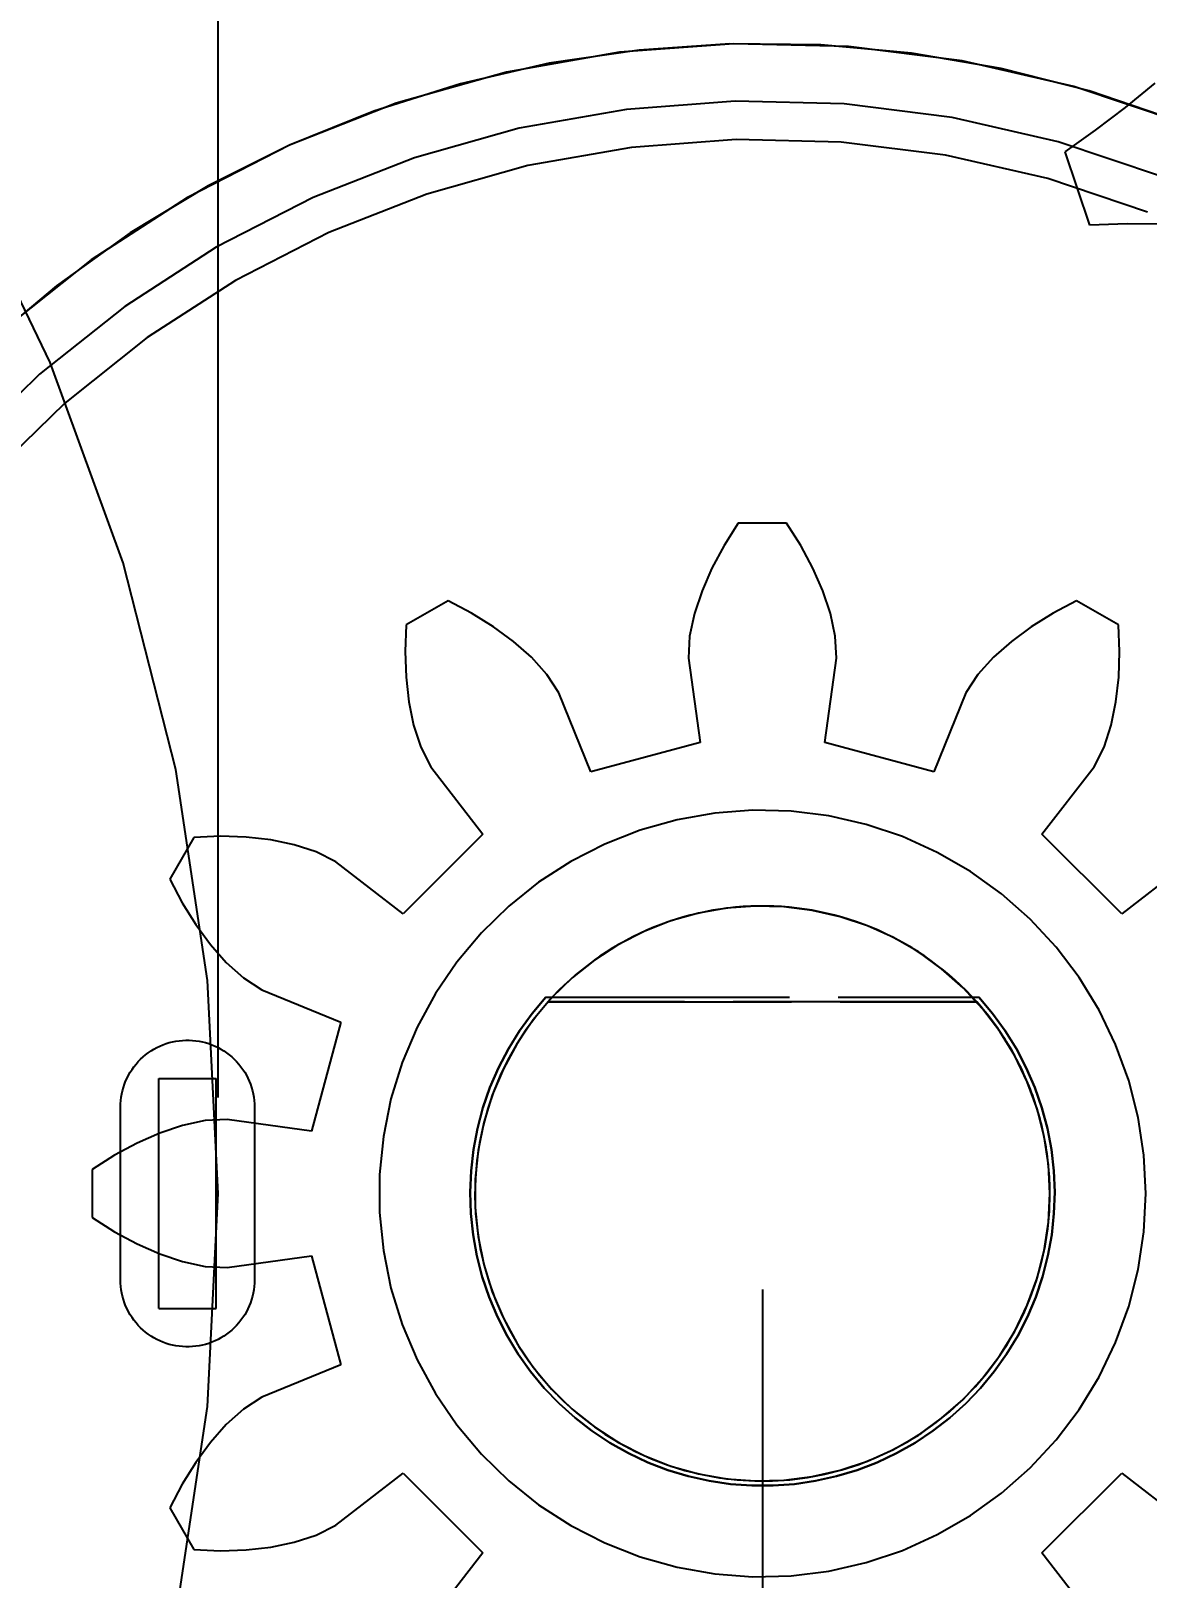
# Model space of a CAD drawing. Header units: millimetres. Extents: x -13 to 234, y -140 to 87.
# Drawn here: x 35.43 to 41.26, y -54.91 to -46.84 of the extents above; entities that cross this region are included whole.
import ezdxf

# ---------------------------------------------------------------- set-up
doc = ezdxf.new("R2010")
doc.units = ezdxf.units.MM
doc.linetypes.add('DASHED', pattern=[1.524, 1.27, -0.254])
for name, color, linetype in [('DIMS', 3, 'CONTINUOUS'), ('HIDDEN', 8, 'DASHED'), ('VISIBLE', 7, 'CONTINUOUS')]:
    doc.layers.add(name, color=color, linetype=linetype)
doc.styles.add('OpenSansCondensed-Light', font='OpenSansCondensed-Light.ttf')
doc.dimstyles.new('EZDXF', dxfattribs={"dimtxt": 0.25, "dimasz": 0.175, "dimexe": 0.375, "dimexo": 0.125, "dimgap": 0.1, "dimtad": 1, "dimlfac": 100, "dimzin": 12, "dimdsep": 46, "dimtxsty": 'OpenSansCondensed-Light', "dimblk": 'ARCHTICK', "dimcen": 2.5, "dimazin": 3, "dimtfac": 0.5, "dimtmove": 2, "dimatfit": 3})

# ---------------------------------------------------------------- blocks, each defined once
blk = doc.blocks.new('_ARCHTICK')
at = {"color": 0, "linetype": 'BYBLOCK', "const_width": 0.15}
blk.add_lwpolyline([(-0.5, -0.5), (0.5, 0.5)], dxfattribs=at)

msp = doc.modelspace()

# ---------------------------------------------------------------- linework, layer by layer
at = {"layer": 'HIDDEN'}
for points in [[(44.02734, -49.26999), (43.72555, -48.90382), (43.39576, -48.56264), (43.04005, -48.2486), (42.66063, -47.96364), (42.25988, -47.70956), (41.8403, -47.48794), (41.40452, -47.30017), (40.95527, -47.14743), (40.49535, -47.03066), (40.02764, -46.95061), (39.55507, -46.90776), (39.08059, -46.90239), (38.60717, -46.93454), (38.13777, -47.00399), (37.67533, -47.11032), (37.22274, -47.25286), (36.78282, -47.43072), (36.35834, -47.64279), (35.95194, -47.88774), (35.56617, -48.16403), (35.20344, -48.46995)], [(45.25, -52.9), (45.22018, -52.30259), (45.13103, -51.71112), (44.98344, -51.13147), (44.77886, -50.56939), (44.51933, -50.03048), (44.20743, -49.52008), (43.84627, -49.04327), (43.43942, -48.6048), (42.99094, -48.20901), (42.50528, -47.85984), (41.98726, -47.56077), (41.44205, -47.31476), (40.87504, -47.12425), (40.29189, -46.99115), (39.69838, -46.91678), (39.10042, -46.90186), (38.50394, -46.94656), (37.91487, -47.05043), (37.33908, -47.21244), (36.78228, -47.43096), (36.25, -47.70385), (35.74754, -48.02837), (35.27988, -48.40131)], [(45.25, -52.9), (45.22018, -52.30259), (45.13103, -51.71112), (44.98344, -51.13147), (44.77886, -50.56939), (44.51933, -50.03048), (44.20743, -49.52008), (43.84627, -49.04327), (43.43942, -48.6048), (42.99094, -48.20901), (42.50528, -47.85984), (41.98726, -47.56077), (41.44205, -47.31476), (40.87504, -47.12425), (40.29189, -46.99115), (39.69838, -46.91678), (39.10042, -46.90186), (38.50394, -46.94656), (37.91487, -47.05043), (37.33908, -47.21244), (36.78228, -47.43096), (36.25, -47.70385), (35.74754, -48.02837), (35.27988, -48.40131)], [(45.25, -52.9), (45.22018, -52.30259), (45.13103, -51.71112), (44.98344, -51.13147), (44.77886, -50.56939), (44.51933, -50.03048), (44.20743, -49.52008), (43.84627, -49.04327), (43.43942, -48.6048), (42.99094, -48.20901), (42.50528, -47.85984), (41.98726, -47.56077), (41.44205, -47.31476), (40.87504, -47.12425), (40.29189, -46.99115), (39.69838, -46.91678), (39.10042, -46.90186), (38.50394, -46.94656), (37.91487, -47.05043), (37.33908, -47.21244), (36.78228, -47.43096), (36.25, -47.70385), (35.74754, -48.02837), (35.27988, -48.40131)], [(41.14527, -47.23378), (41.29909, -47.10728)], [(41.14527, -47.23378), (41.29909, -47.10728)], [(41.33244, -47.59402), (40.79379, -47.41304), (40.23979, -47.2866), (39.67596, -47.21594), (39.1079, -47.20177), (38.54124, -47.24424), (37.98163, -47.34291), (37.43463, -47.49681), (36.90566, -47.70442), (36.4, -47.96366), (35.92266, -48.27195), (35.47839, -48.62625), (35.0716, -49.02302)], [(41.33244, -47.59402), (40.79379, -47.41304), (40.23979, -47.2866), (39.67596, -47.21594), (39.1079, -47.20177), (38.54124, -47.24424), (37.98163, -47.34291), (37.43463, -47.49681), (36.90566, -47.70442), (36.4, -47.96366), (35.92266, -48.27195), (35.47839, -48.62625), (35.0716, -49.02302)], [(40.98869, -47.35325), (41.14527, -47.23378)], [(40.98869, -47.35325), (41.14527, -47.23378)], [(40.82917, -47.46497), (40.98869, -47.35325)], [(40.82917, -47.46497), (40.98869, -47.35325)], [(41.25938, -47.78019), (40.73962, -47.60557), (40.20506, -47.48356), (39.66102, -47.41538), (39.11288, -47.40171), (38.56611, -47.44268), (38.02613, -47.5379), (37.49832, -47.6864), (36.98792, -47.88672), (36.5, -48.13686), (36.03941, -48.43434), (35.61073, -48.7762), (35.21821, -49.15905)], [(41.25938, -47.78019), (40.73962, -47.60557), (40.20506, -47.48356), (39.66102, -47.41538), (39.11288, -47.40171), (38.56611, -47.44268), (38.02613, -47.5379), (37.49832, -47.6864), (36.98792, -47.88672), (36.5, -48.13686), (36.03941, -48.43434), (35.61073, -48.7762), (35.21821, -49.15905)], [(40.95778, -47.8487), (40.82917, -47.46497)], [(40.95778, -47.8487), (40.82917, -47.46497)], [(36.41, -52.9), (36.35454, -51.78882), (36.18872, -50.68869), (35.91419, -49.61053), (35.53367, -48.56507), (35.05095, -47.56269)], [(41.15241, -47.84173), (40.95778, -47.8487)], [(41.15241, -47.84173), (40.95778, -47.8487)], [(41.34936, -47.8427), (41.15241, -47.84173)], [(41.34936, -47.8427), (41.15241, -47.84173)], [(39.12397, -49.40227), (39.0499, -49.5194)], [(39.12397, -49.40227), (39.0499, -49.5194)], [(39.37603, -49.40227), (39.12397, -49.40227)], [(39.37603, -49.40227), (39.12397, -49.40227)], [(39.4501, -49.5194), (39.37603, -49.40227)], [(39.4501, -49.5194), (39.37603, -49.40227)], [(39.0499, -49.5194), (38.98671, -49.63758)], [(39.0499, -49.5194), (38.98671, -49.63758)], [(39.51329, -49.63758), (39.4501, -49.5194)], [(39.51329, -49.63758), (39.4501, -49.5194)], [(38.98671, -49.63758), (38.93492, -49.75621)], [(38.98671, -49.63758), (38.93492, -49.75621)], [(39.56508, -49.75621), (39.51329, -49.63758)], [(39.56508, -49.75621), (39.51329, -49.63758)], [(38.93492, -49.75621), (38.89542, -49.87466)], [(38.93492, -49.75621), (38.89542, -49.87466)], [(39.60458, -49.87466), (39.56508, -49.75621)], [(39.60458, -49.87466), (39.56508, -49.75621)], [(37.61028, -49.80786), (37.39199, -49.93389)], [(37.61028, -49.80786), (37.39199, -49.93389)], [(37.73299, -49.87227), (37.61028, -49.80786)], [(37.73299, -49.87227), (37.61028, -49.80786)], [(37.84681, -49.94302), (37.73299, -49.87227)], [(37.84681, -49.94302), (37.73299, -49.87227)], [(38.89542, -49.87466), (38.86987, -49.99218)], [(38.89542, -49.87466), (38.86987, -49.99218)], [(39.63013, -49.99218), (39.60458, -49.87466)], [(39.63013, -49.99218), (39.60458, -49.87466)], [(40.76701, -49.87227), (40.65319, -49.94302)], [(40.76701, -49.87227), (40.65319, -49.94302)], [(40.88972, -49.80786), (40.76701, -49.87227)], [(40.88972, -49.80786), (40.76701, -49.87227)], [(41.10801, -49.93389), (40.88972, -49.80786)], [(41.10801, -49.93389), (40.88972, -49.80786)], [(37.39199, -49.93389), (37.38641, -50.07237)], [(37.39199, -49.93389), (37.38641, -50.07237)], [(37.95097, -50.01986), (37.84681, -49.94302)], [(37.95097, -50.01986), (37.84681, -49.94302)], [(40.65319, -49.94302), (40.54903, -50.01986)], [(40.65319, -49.94302), (40.54903, -50.01986)], [(41.11359, -50.07237), (41.10801, -49.93389)], [(41.11359, -50.07237), (41.10801, -49.93389)], [(38.04441, -50.10268), (37.95097, -50.01986)], [(38.04441, -50.10268), (37.95097, -50.01986)], [(38.86987, -49.99218), (38.86368, -50.10752)], [(38.86987, -49.99218), (38.86368, -50.10752)], [(39.63632, -50.10752), (39.63013, -49.99218)], [(39.63632, -50.10752), (39.63013, -49.99218)], [(40.54903, -50.01986), (40.45559, -50.10268)], [(40.54903, -50.01986), (40.45559, -50.10268)], [(37.38641, -50.07237), (37.39077, -50.20631)], [(37.38641, -50.07237), (37.39077, -50.20631)], [(38.12529, -50.19169), (38.04441, -50.10268)], [(38.12529, -50.19169), (38.04441, -50.10268)], [(38.86368, -50.10752), (38.92453, -50.54741)], [(38.86368, -50.10752), (38.92453, -50.54741)], [(39.57547, -50.54741), (39.63632, -50.10752)], [(39.57547, -50.54741), (39.63632, -50.10752)], [(40.45559, -50.10268), (40.37471, -50.19169)], [(40.45559, -50.10268), (40.37471, -50.19169)], [(41.10923, -50.20631), (41.11359, -50.07237)], [(41.10923, -50.20631), (41.11359, -50.07237)], [(38.18832, -50.28848), (38.12529, -50.19169)], [(38.18832, -50.28848), (38.12529, -50.19169)], [(40.37471, -50.19169), (40.31168, -50.28848)], [(40.37471, -50.19169), (40.31168, -50.28848)], [(37.39077, -50.20631), (37.40524, -50.33494)], [(37.39077, -50.20631), (37.40524, -50.33494)], [(41.09476, -50.33494), (41.10923, -50.20631)], [(41.09476, -50.33494), (41.10923, -50.20631)], [(37.40524, -50.33494), (37.43025, -50.45727)], [(37.40524, -50.33494), (37.43025, -50.45727)], [(38.35556, -50.69986), (38.18832, -50.28848)], [(38.35556, -50.69986), (38.18832, -50.28848)], [(40.31168, -50.28848), (40.14444, -50.69986)], [(40.31168, -50.28848), (40.14444, -50.69986)], [(41.06975, -50.45727), (41.09476, -50.33494)], [(41.06975, -50.45727), (41.09476, -50.33494)], [(37.43025, -50.45727), (37.46689, -50.57182)], [(37.43025, -50.45727), (37.46689, -50.57182)], [(41.03311, -50.57182), (41.06975, -50.45727)], [(41.03311, -50.57182), (41.06975, -50.45727)], [(37.46689, -50.57182), (37.51919, -50.6748)], [(37.46689, -50.57182), (37.51919, -50.6748)], [(38.92453, -50.54741), (38.35556, -50.69986)], [(38.92453, -50.54741), (38.35556, -50.69986)], [(40.14444, -50.69986), (39.57547, -50.54741)], [(40.14444, -50.69986), (39.57547, -50.54741)], [(40.98081, -50.6748), (41.03311, -50.57182)], [(40.98081, -50.6748), (41.03311, -50.57182)], [(37.51919, -50.6748), (37.79184, -51.02533)], [(37.51919, -50.6748), (37.79184, -51.02533)], [(40.70816, -51.02533), (40.98081, -50.6748)], [(40.70816, -51.02533), (40.98081, -50.6748)], [(41.25, -52.9), (41.24006, -52.70086), (41.21034, -52.50371), (41.16115, -52.31049), (41.09295, -52.12313), (41.00644, -51.94349), (40.90248, -51.77336), (40.78209, -51.61442), (40.64647, -51.46827), (40.49698, -51.33634), (40.33509, -51.21995), (40.16242, -51.12026), (39.98068, -51.03825), (39.79168, -50.97475), (39.5973, -50.93038), (39.39946, -50.90559), (39.20014, -50.90062), (39.00131, -50.91552), (38.80496, -50.95014), (38.61303, -51.00415), (38.42743, -51.07699), (38.25, -51.16795), (38.08251, -51.27612), (37.92663, -51.40044), (37.7839, -51.53965), (37.65573, -51.69239), (37.54342, -51.85713), (37.44806, -52.03223), (37.37061, -52.21596), (37.31185, -52.40649), (37.27234, -52.60192), (37.25249, -52.80031), (37.25249, -52.99969), (37.27234, -53.19808), (37.31185, -53.39351), (37.37061, -53.58404), (37.44806, -53.76777), (37.54342, -53.94287), (37.65573, -54.10761), (37.7839, -54.26035), (37.92663, -54.39956), (38.08251, -54.52388), (38.25, -54.63205), (38.42743, -54.72301), (38.61303, -54.79585), (38.80496, -54.84986), (39.00131, -54.88448), (39.20014, -54.89938), (39.39946, -54.89441), (39.5973, -54.86962), (39.79168, -54.82525), (39.98068, -54.76175), (40.16242, -54.67974), (40.33509, -54.58005), (40.49698, -54.46366), (40.64647, -54.33173), (40.78209, -54.18558), (40.90248, -54.02664), (41.00644, -53.85651), (41.09295, -53.67687), (41.16115, -53.48951), (41.21034, -53.29629), (41.24006, -53.09914), (41.25, -52.9)], [(41.25, -52.9), (41.24006, -52.70086), (41.21034, -52.50371), (41.16115, -52.31049), (41.09295, -52.12313), (41.00644, -51.94349), (40.90248, -51.77336), (40.78209, -51.61442), (40.64647, -51.46827), (40.49698, -51.33634), (40.33509, -51.21995), (40.16242, -51.12026), (39.98068, -51.03825), (39.79168, -50.97475), (39.5973, -50.93038), (39.39946, -50.90559), (39.20014, -50.90062), (39.00131, -50.91552), (38.80496, -50.95014), (38.61303, -51.00415), (38.42743, -51.07699), (38.25, -51.16795), (38.08251, -51.27612), (37.92663, -51.40044), (37.7839, -51.53965), (37.65573, -51.69239), (37.54342, -51.85713), (37.44806, -52.03223), (37.37061, -52.21596), (37.31185, -52.40649), (37.27234, -52.60192), (37.25249, -52.80031), (37.25249, -52.99969), (37.27234, -53.19808), (37.31185, -53.39351), (37.37061, -53.58404), (37.44806, -53.76777), (37.54342, -53.94287), (37.65573, -54.10761), (37.7839, -54.26035), (37.92663, -54.39956), (38.08251, -54.52388), (38.25, -54.63205), (38.42743, -54.72301), (38.61303, -54.79585), (38.80496, -54.84986), (39.00131, -54.88448), (39.20014, -54.89938), (39.39946, -54.89441), (39.5973, -54.86962), (39.79168, -54.82525), (39.98068, -54.76175), (40.16242, -54.67974), (40.33509, -54.58005), (40.49698, -54.46366), (40.64647, -54.33173), (40.78209, -54.18558), (40.90248, -54.02664), (41.00644, -53.85651), (41.09295, -53.67687), (41.16115, -53.48951), (41.21034, -53.29629), (41.24006, -53.09914), (41.25, -52.9)], [(36.28389, -51.04199), (36.15786, -51.26028)], [(36.28389, -51.04199), (36.15786, -51.26028)], [(36.42237, -51.03641), (36.28389, -51.04199)], [(36.42237, -51.03641), (36.28389, -51.04199)], [(36.55631, -51.04077), (36.42237, -51.03641)], [(36.55631, -51.04077), (36.42237, -51.03641)], [(36.68494, -51.05524), (36.55631, -51.04077)], [(36.68494, -51.05524), (36.55631, -51.04077)], [(36.80727, -51.08025), (36.68494, -51.05524)], [(36.80727, -51.08025), (36.68494, -51.05524)], [(36.92182, -51.11689), (36.80727, -51.08025)], [(36.92182, -51.11689), (36.80727, -51.08025)], [(37.79184, -51.02533), (37.37533, -51.44184)], [(37.79184, -51.02533), (37.37533, -51.44184)], [(41.12467, -51.44184), (40.70816, -51.02533)], [(41.12467, -51.44184), (40.70816, -51.02533)], [(37.0248, -51.16919), (36.92182, -51.11689)], [(37.0248, -51.16919), (36.92182, -51.11689)], [(37.37533, -51.44184), (37.0248, -51.16919)], [(37.37533, -51.44184), (37.0248, -51.16919)], [(41.4752, -51.16919), (41.12467, -51.44184)], [(41.4752, -51.16919), (41.12467, -51.44184)], [(36.15786, -51.26028), (36.22227, -51.38299)], [(36.15786, -51.26028), (36.22227, -51.38299)], [(36.22227, -51.38299), (36.29302, -51.49681)], [(36.22227, -51.38299), (36.29302, -51.49681)], [(40.75, -52.9), (40.74255, -52.75065), (40.72026, -52.60278), (40.68336, -52.45787), (40.63221, -52.31735), (40.56733, -52.18262), (40.48936, -52.05502), (40.39907, -51.93582), (40.29736, -51.8262), (40.18523, -51.72725), (40.06382, -51.63996), (39.93432, -51.56519), (39.79801, -51.50369), (39.65626, -51.45606), (39.51047, -51.42279), (39.3621, -51.40419), (39.2126, -51.40047), (39.06348, -51.41164), (38.91622, -51.43761), (38.77227, -51.47811), (38.63307, -51.53274), (38.5, -51.60096), (38.37438, -51.68209), (38.25747, -51.77533), (38.15042, -51.87974), (38.0543, -51.99429), (37.97006, -52.11785), (37.89855, -52.24917), (37.84046, -52.38697), (37.79638, -52.52986), (37.76675, -52.67644), (37.75186, -52.82523), (37.75186, -52.97477), (37.76675, -53.12356), (37.79638, -53.27014), (37.84046, -53.41303), (37.89855, -53.55083), (37.97006, -53.68215), (38.0543, -53.80571), (38.15042, -53.92026), (38.25747, -54.02467), (38.37438, -54.11791), (38.5, -54.19904), (38.63307, -54.26726), (38.77227, -54.32189), (38.91622, -54.36239), (39.06348, -54.38836), (39.2126, -54.39953), (39.3621, -54.39581), (39.51047, -54.37721), (39.65626, -54.34394), (39.79801, -54.29631), (39.93432, -54.23481), (40.06382, -54.16004), (40.18523, -54.07275), (40.29736, -53.9738), (40.39907, -53.86418), (40.48936, -53.74498), (40.56733, -53.61738), (40.63221, -53.48265), (40.68336, -53.34213), (40.72026, -53.19722), (40.74255, -53.04935), (40.75, -52.9)], [(40.75, -52.9), (40.74255, -52.75065), (40.72026, -52.60278), (40.68336, -52.45787), (40.63221, -52.31735), (40.56733, -52.18262), (40.48936, -52.05502), (40.39907, -51.93582), (40.29736, -51.8262), (40.18523, -51.72725), (40.06382, -51.63996), (39.93432, -51.56519), (39.79801, -51.50369), (39.65626, -51.45606), (39.51047, -51.42279), (39.3621, -51.40419), (39.2126, -51.40047), (39.06348, -51.41164), (38.91622, -51.43761), (38.77227, -51.47811), (38.63307, -51.53274), (38.5, -51.60096), (38.37438, -51.68209), (38.25747, -51.77533), (38.15042, -51.87974), (38.0543, -51.99429), (37.97006, -52.11785), (37.89855, -52.24917), (37.84046, -52.38697), (37.79638, -52.52986), (37.76675, -52.67644), (37.75186, -52.82523), (37.75186, -52.97477), (37.76675, -53.12356), (37.79638, -53.27014), (37.84046, -53.41303), (37.89855, -53.55083), (37.97006, -53.68215), (38.0543, -53.80571), (38.15042, -53.92026), (38.25747, -54.02467), (38.37438, -54.11791), (38.5, -54.19904), (38.63307, -54.26726), (38.77227, -54.32189), (38.91622, -54.36239), (39.06348, -54.38836), (39.2126, -54.39953), (39.3621, -54.39581), (39.51047, -54.37721), (39.65626, -54.34394), (39.79801, -54.29631), (39.93432, -54.23481), (40.06382, -54.16004), (40.18523, -54.07275), (40.29736, -53.9738), (40.39907, -53.86418), (40.48936, -53.74498), (40.56733, -53.61738), (40.63221, -53.48265), (40.68336, -53.34213), (40.72026, -53.19722), (40.74255, -53.04935), (40.75, -52.9)], [(40.75, -52.9), (40.74255, -52.75065), (40.72026, -52.60278), (40.68336, -52.45787), (40.63221, -52.31735), (40.56733, -52.18262), (40.48936, -52.05502), (40.39907, -51.93582), (40.29736, -51.8262), (40.18523, -51.72725), (40.06382, -51.63996), (39.93432, -51.56519), (39.79801, -51.50369), (39.65626, -51.45606), (39.51047, -51.42279), (39.3621, -51.40419), (39.2126, -51.40047), (39.06348, -51.41164), (38.91622, -51.43761), (38.77227, -51.47811), (38.63307, -51.53274), (38.5, -51.60096), (38.37438, -51.68209), (38.25747, -51.77533), (38.15042, -51.87974), (38.0543, -51.99429), (37.97006, -52.11785), (37.89855, -52.24917), (37.84046, -52.38697), (37.79638, -52.52986), (37.76675, -52.67644), (37.75186, -52.82523), (37.75186, -52.97477), (37.76675, -53.12356), (37.79638, -53.27014), (37.84046, -53.41303), (37.89855, -53.55083), (37.97006, -53.68215), (38.0543, -53.80571), (38.15042, -53.92026), (38.25747, -54.02467), (38.37438, -54.11791), (38.5, -54.19904), (38.63307, -54.26726), (38.77227, -54.32189), (38.91622, -54.36239), (39.06348, -54.38836), (39.2126, -54.39953), (39.3621, -54.39581), (39.51047, -54.37721), (39.65626, -54.34394), (39.79801, -54.29631), (39.93432, -54.23481), (40.06382, -54.16004), (40.18523, -54.07275), (40.29736, -53.9738), (40.39907, -53.86418), (40.48936, -53.74498), (40.56733, -53.61738), (40.63221, -53.48265), (40.68336, -53.34213), (40.72026, -53.19722), (40.74255, -53.04935), (40.75, -52.9)], [(40.36803, -51.9), (40.34094, -51.87051), (40.31306, -51.84175), (40.28443, -51.81375), (40.25506, -51.78652), (40.22498, -51.76008), (40.1942, -51.73446), (40.16274, -51.70967), (40.13064, -51.68572), (40.09791, -51.66264), (40.06457, -51.64045), (40.03065, -51.61915), (39.99618, -51.59876), (39.96118, -51.57931), (39.92566, -51.56079), (39.88967, -51.54323), (39.85322, -51.52664), (39.81634, -51.51102), (39.77905, -51.4964), (39.74139, -51.48277), (39.70338, -51.47016), (39.66505, -51.45856), (39.62642, -51.448), (39.58752, -51.43847), (39.54838, -51.42998), (39.50903, -51.42253), (39.46949, -51.41615), (39.4298, -51.41081), (39.38997, -51.40655), (39.35005, -51.40334), (39.31006, -51.4012), (39.27002, -51.40013), (39.22998, -51.40013), (39.18994, -51.4012), (39.14995, -51.40334), (39.11003, -51.40655), (39.0702, -51.41081), (39.03051, -51.41615), (38.99097, -51.42253), (38.95162, -51.42998), (38.91248, -51.43847), (38.87358, -51.448), (38.83495, -51.45856), (38.79662, -51.47016), (38.75861, -51.48277), (38.72095, -51.4964), (38.68366, -51.51102), (38.64678, -51.52664), (38.61033, -51.54323), (38.57434, -51.56079), (38.53882, -51.57931), (38.50382, -51.59876), (38.46935, -51.61915), (38.43543, -51.64045), (38.40209, -51.66264), (38.36936, -51.68572), (38.33726, -51.70967), (38.3058, -51.73446), (38.27502, -51.76008), (38.24494, -51.78652), (38.21557, -51.81375), (38.18694, -51.84175), (38.15906, -51.87051), (38.13197, -51.9)], [(36.29302, -51.49681), (36.36986, -51.60097)], [(36.29302, -51.49681), (36.36986, -51.60097)], [(36.36986, -51.60097), (36.45268, -51.69441)], [(36.36986, -51.60097), (36.45268, -51.69441)], [(36.45268, -51.69441), (36.54169, -51.77529)], [(36.45268, -51.69441), (36.54169, -51.77529)], [(36.54169, -51.77529), (36.63848, -51.83832)], [(36.54169, -51.77529), (36.63848, -51.83832)], [(36.63848, -51.83832), (37.04986, -52.00556)], [(36.63848, -51.83832), (37.04986, -52.00556)], [(38.12084, -51.875), (38.04884, -51.9604), (37.98328, -52.05085), (37.92452, -52.14585), (37.87288, -52.2449), (37.82862, -52.34747), (37.79198, -52.45299), (37.76317, -52.56092), (37.74234, -52.67067), (37.7296, -52.78164), (37.72501, -52.89325), (37.72861, -53.0049), (37.74037, -53.11599), (37.76023, -53.22591), (37.78809, -53.33409), (37.82378, -53.43994), (37.86713, -53.54289), (37.9179, -53.64239), (37.97582, -53.73791), (38.04058, -53.82893), (38.11182, -53.91497), (38.18917, -53.99556), (38.27221, -54.07028), (38.3605, -54.13871), (38.45356, -54.2005), (38.55089, -54.25531), (38.65198, -54.30285), (38.75627, -54.34286), (38.86321, -54.37513), (38.97223, -54.39949), (39.08274, -54.4158), (39.19415, -54.42398), (39.30585, -54.42398), (39.41726, -54.4158), (39.52777, -54.39949), (39.63679, -54.37513), (39.74373, -54.34286), (39.84802, -54.30285), (39.94911, -54.25531), (40.04644, -54.2005), (40.1395, -54.13871), (40.22779, -54.07028), (40.31083, -53.99556), (40.38818, -53.91497), (40.45942, -53.82893), (40.52418, -53.73791), (40.5821, -53.64239), (40.63287, -53.54289), (40.67622, -53.43994), (40.71191, -53.33409), (40.73977, -53.22591), (40.75963, -53.11599), (40.77139, -53.0049), (40.77499, -52.89325), (40.7704, -52.78164), (40.75766, -52.67067), (40.73683, -52.56092), (40.70802, -52.45299), (40.67138, -52.34747), (40.62712, -52.2449), (40.57548, -52.14585), (40.51672, -52.05085), (40.45116, -51.9604), (40.37916, -51.875)], [(40.37916, -51.875), (40.45116, -51.9604), (40.51672, -52.05085), (40.57548, -52.14585), (40.62712, -52.2449), (40.67138, -52.34747), (40.70802, -52.45299), (40.73683, -52.56092), (40.75766, -52.67067), (40.7704, -52.78164), (40.77499, -52.89325), (40.77139, -53.0049), (40.75963, -53.11599), (40.73977, -53.22591), (40.71191, -53.33409), (40.67622, -53.43994), (40.63287, -53.54289), (40.5821, -53.64239), (40.52418, -53.73791), (40.45942, -53.82893), (40.38818, -53.91497), (40.31083, -53.99556), (40.22779, -54.07028), (40.1395, -54.13871), (40.04644, -54.2005), (39.94911, -54.25531), (39.84802, -54.30285), (39.74373, -54.34286), (39.63679, -54.37513), (39.52777, -54.39949), (39.41726, -54.4158), (39.30585, -54.42398), (39.19415, -54.42398), (39.08274, -54.4158), (38.97223, -54.39949), (38.86321, -54.37513), (38.75627, -54.34286), (38.65198, -54.30285), (38.55089, -54.25531), (38.45356, -54.2005), (38.3605, -54.13871), (38.27221, -54.07028), (38.18917, -53.99556), (38.11182, -53.91497), (38.04058, -53.82893), (37.97582, -53.73791), (37.9179, -53.64239), (37.86713, -53.54289), (37.82378, -53.43994), (37.78809, -53.33409), (37.76023, -53.22591), (37.74037, -53.11599), (37.72861, -53.0049), (37.72501, -52.89325), (37.7296, -52.78164), (37.74234, -52.67067), (37.76317, -52.56092), (37.79198, -52.45299), (37.82862, -52.34747), (37.87288, -52.2449), (37.92452, -52.14585), (37.98328, -52.05085), (38.04884, -51.9604), (38.12084, -51.875)], [(38.12084, -51.875), (40.37916, -51.875)], [(38.12084, -51.875), (40.37916, -51.875)], [(38.13197, -51.9), (38.07267, -51.97055), (38.01781, -52.0446), (37.9676, -52.12189), (37.92224, -52.20211), (37.88189, -52.28496), (37.8467, -52.37014), (37.81681, -52.45732), (37.79233, -52.54617), (37.77335, -52.63635), (37.75995, -52.72753), (37.75217, -52.81936), (37.75004, -52.9115), (37.75358, -53.00359), (37.76277, -53.09529), (37.77757, -53.18626), (37.79793, -53.27614), (37.82377, -53.3646), (37.85499, -53.45131), (37.89148, -53.53594), (37.9331, -53.61817), (37.97969, -53.69768), (38.03107, -53.77419), (38.08705, -53.8474), (38.14743, -53.91703), (38.21197, -53.98282), (38.28042, -54.04452), (38.35254, -54.1019), (38.42804, -54.15475), (38.50665, -54.20285), (38.58806, -54.24605), (38.67197, -54.28415), (38.75807, -54.31704), (38.84602, -54.34458), (38.93549, -54.36666), (39.02615, -54.3832), (39.11766, -54.39415), (39.20967, -54.39946), (39.30183, -54.3991), (39.39379, -54.39309), (39.48521, -54.38144), (39.57574, -54.3642), (39.66505, -54.34144), (39.75278, -54.31323), (39.83862, -54.27968), (39.92224, -54.24093), (40.00332, -54.19712), (40.08155, -54.14841), (40.15665, -54.09498), (40.22832, -54.03705), (40.2963, -53.97483), (40.36033, -53.90854), (40.42017, -53.83845), (40.4756, -53.76482), (40.52639, -53.68792), (40.57237, -53.60805), (40.61336, -53.52551), (40.6492, -53.4406), (40.67975, -53.35365), (40.70492, -53.265), (40.72458, -53.17496), (40.73869, -53.08388), (40.74717, -52.99212), (40.75, -52.9)], [(40.36803, -51.9), (38.13197, -51.9)], [(38.13197, -51.9), (40.36803, -51.9)], [(40.75, -52.9), (40.7499, -52.88263), (40.7496, -52.86525), (40.74909, -52.84789), (40.74839, -52.83053), (40.74749, -52.81318), (40.74638, -52.79584), (40.74507, -52.77851), (40.74356, -52.7612), (40.74186, -52.74391), (40.73995, -52.72664), (40.73784, -52.7094), (40.73553, -52.69218), (40.73303, -52.67498), (40.73032, -52.65782), (40.72742, -52.64069), (40.72431, -52.6236), (40.72101, -52.60654), (40.71752, -52.58952), (40.71382, -52.57254), (40.70993, -52.55561), (40.70584, -52.53872), (40.70156, -52.52189), (40.69708, -52.5051), (40.69241, -52.48836), (40.68755, -52.47168), (40.68249, -52.45506), (40.67724, -52.4385), (40.6718, -52.422), (40.66617, -52.40556), (40.66035, -52.38919), (40.65433, -52.37289), (40.64814, -52.35666), (40.64175, -52.3405), (40.63517, -52.32442), (40.62841, -52.30841), (40.62147, -52.29249), (40.61434, -52.27664), (40.60703, -52.26088), (40.59954, -52.24521), (40.59186, -52.22962), (40.58401, -52.21412), (40.57597, -52.19872), (40.56776, -52.18341), (40.55937, -52.16819), (40.55081, -52.15307), (40.54207, -52.13806), (40.53316, -52.12314), (40.52407, -52.10833), (40.51482, -52.09363), (40.50539, -52.07903), (40.4958, -52.06455), (40.48604, -52.05017), (40.47611, -52.03591), (40.46602, -52.02177), (40.45577, -52.00774), (40.44535, -51.99384), (40.43478, -51.98005), (40.42404, -51.96639), (40.41315, -51.95286), (40.4021, -51.93945), (40.3909, -51.92617), (40.37954, -51.91302), (40.36803, -51.9)], [(37.04986, -52.00556), (36.89741, -52.57453)], [(37.04986, -52.00556), (36.89741, -52.57453)], [(35.9, -52.45), (35.90044, -52.43255), (35.90174, -52.41515), (35.90391, -52.39784), (35.90694, -52.38065), (35.91082, -52.36363), (35.91555, -52.34684), (35.92111, -52.33029), (35.92748, -52.31405), (35.93466, -52.29814), (35.94262, -52.28261), (35.95135, -52.2675), (35.96082, -52.25284), (35.971, -52.23867), (35.98188, -52.22502), (35.99343, -52.21194), (36.00562, -52.19945), (36.01841, -52.18758), (36.03178, -52.17636), (36.04569, -52.16582), (36.06011, -52.15599), (36.075, -52.14689), (36.09033, -52.13854), (36.10605, -52.13097), (36.12213, -52.12419), (36.13853, -52.11823), (36.15521, -52.11308), (36.17212, -52.10878), (36.18922, -52.10532), (36.20648, -52.10272), (36.22384, -52.10098), (36.24127, -52.10011), (36.25873, -52.10011), (36.27616, -52.10098), (36.29352, -52.10272), (36.31078, -52.10532), (36.32788, -52.10878), (36.34479, -52.11308), (36.36147, -52.11823), (36.37787, -52.12419), (36.39395, -52.13097), (36.40967, -52.13854), (36.425, -52.14689), (36.43989, -52.15599), (36.45431, -52.16582), (36.46822, -52.17636), (36.48159, -52.18758), (36.49438, -52.19945), (36.50657, -52.21194), (36.51812, -52.22502), (36.529, -52.23867), (36.53918, -52.25284), (36.54865, -52.2675), (36.55738, -52.28261), (36.56534, -52.29814), (36.57252, -52.31405), (36.57889, -52.33029), (36.58445, -52.34684), (36.58918, -52.36363), (36.59306, -52.38065), (36.59609, -52.39784), (36.59826, -52.41515), (36.59956, -52.43255), (36.6, -52.45)], [(35.9, -52.45), (35.90044, -52.43255), (35.90174, -52.41515), (35.90391, -52.39784), (35.90694, -52.38065), (35.91082, -52.36363), (35.91555, -52.34684), (35.92111, -52.33029), (35.92748, -52.31405), (35.93466, -52.29814), (35.94262, -52.28261), (35.95135, -52.2675), (35.96082, -52.25284), (35.971, -52.23867), (35.98188, -52.22502), (35.99343, -52.21194), (36.00562, -52.19945), (36.01841, -52.18758), (36.03178, -52.17636), (36.04569, -52.16582), (36.06011, -52.15599), (36.075, -52.14689), (36.09033, -52.13854), (36.10605, -52.13097), (36.12213, -52.12419), (36.13853, -52.11823), (36.15521, -52.11308), (36.17212, -52.10878), (36.18922, -52.10532), (36.20648, -52.10272), (36.22384, -52.10098), (36.24127, -52.10011), (36.25873, -52.10011), (36.27616, -52.10098), (36.29352, -52.10272), (36.31078, -52.10532), (36.32788, -52.10878), (36.34479, -52.11308), (36.36147, -52.11823), (36.37787, -52.12419), (36.39395, -52.13097), (36.40967, -52.13854), (36.425, -52.14689), (36.43989, -52.15599), (36.45431, -52.16582), (36.46822, -52.17636), (36.48159, -52.18758), (36.49438, -52.19945), (36.50657, -52.21194), (36.51812, -52.22502), (36.529, -52.23867), (36.53918, -52.25284), (36.54865, -52.2675), (36.55738, -52.28261), (36.56534, -52.29814), (36.57252, -52.31405), (36.57889, -52.33029), (36.58445, -52.34684), (36.58918, -52.36363), (36.59306, -52.38065), (36.59609, -52.39784), (36.59826, -52.41515), (36.59956, -52.43255), (36.6, -52.45)], [(36.1, -53.5), (36.1, -52.3)], [(36.1, -52.3), (36.4, -52.3)], [(36.1, -53.5), (36.1, -52.3)], [(36.1, -52.3), (36.4, -52.3)], [(36.4, -53.5), (36.4, -52.3)], [(36.4, -53.5), (36.4, -52.3)], [(35.9, -53.35), (35.9, -52.45)], [(35.9, -53.35), (35.9, -52.45)], [(36.6, -52.45), (36.6, -53.35)], [(36.6, -52.45), (36.6, -53.35)], [(36.34218, -52.51987), (36.22466, -52.54542)], [(36.34218, -52.51987), (36.22466, -52.54542)], [(36.45752, -52.51368), (36.34218, -52.51987)], [(36.45752, -52.51368), (36.34218, -52.51987)], [(36.89741, -52.57453), (36.45752, -52.51368)], [(36.89741, -52.57453), (36.45752, -52.51368)], [(36.10621, -52.58492), (35.98758, -52.63671)], [(36.10621, -52.58492), (35.98758, -52.63671)], [(36.22466, -52.54542), (36.10621, -52.58492)], [(36.22466, -52.54542), (36.10621, -52.58492)], [(35.8694, -52.6999), (35.75227, -52.77397)], [(35.8694, -52.6999), (35.75227, -52.77397)], [(35.98758, -52.63671), (35.8694, -52.6999)], [(35.98758, -52.63671), (35.8694, -52.6999)], [(35.75227, -52.77397), (35.75227, -53.02603)], [(35.75227, -52.77397), (35.75227, -53.02603)], [(35.05095, -58.23731), (35.53367, -57.23493), (35.91419, -56.18947), (36.18872, -55.11131), (36.35454, -54.01118), (36.41, -52.9)], [(35.75227, -53.02603), (35.8694, -53.1001)], [(35.75227, -53.02603), (35.8694, -53.1001)], [(35.8694, -53.1001), (35.98758, -53.16329)], [(35.8694, -53.1001), (35.98758, -53.16329)], [(35.98758, -53.16329), (36.10621, -53.21508)], [(35.98758, -53.16329), (36.10621, -53.21508)], [(36.10621, -53.21508), (36.22466, -53.25458)], [(36.10621, -53.21508), (36.22466, -53.25458)], [(36.22466, -53.25458), (36.34218, -53.28013)], [(36.22466, -53.25458), (36.34218, -53.28013)], [(36.45752, -53.28632), (36.89741, -53.22547)], [(36.45752, -53.28632), (36.89741, -53.22547)], [(36.89741, -53.22547), (37.04986, -53.79444)], [(36.89741, -53.22547), (37.04986, -53.79444)], [(36.34218, -53.28013), (36.45752, -53.28632)], [(36.34218, -53.28013), (36.45752, -53.28632)], [(36.6, -53.35), (36.59956, -53.36745), (36.59826, -53.38485), (36.59609, -53.40216), (36.59306, -53.41935), (36.58918, -53.43637), (36.58445, -53.45316), (36.57889, -53.46971), (36.57252, -53.48595), (36.56534, -53.50186), (36.55738, -53.51739), (36.54865, -53.5325), (36.53918, -53.54716), (36.529, -53.56133), (36.51812, -53.57498), (36.50657, -53.58806), (36.49438, -53.60055), (36.48159, -53.61242), (36.46822, -53.62364), (36.45431, -53.63418), (36.43989, -53.64401), (36.425, -53.65311), (36.40967, -53.66146), (36.39395, -53.66903), (36.37787, -53.67581), (36.36147, -53.68177), (36.34479, -53.68692), (36.32788, -53.69122), (36.31078, -53.69468), (36.29352, -53.69728), (36.27616, -53.69902), (36.25873, -53.69989), (36.24127, -53.69989), (36.22384, -53.69902), (36.20648, -53.69728), (36.18922, -53.69468), (36.17212, -53.69122), (36.15521, -53.68692), (36.13853, -53.68177), (36.12213, -53.67581), (36.10605, -53.66903), (36.09033, -53.66146), (36.075, -53.65311), (36.06011, -53.64401), (36.04569, -53.63418), (36.03178, -53.62364), (36.01841, -53.61242), (36.00562, -53.60055), (35.99343, -53.58806), (35.98188, -53.57498), (35.971, -53.56133), (35.96082, -53.54716), (35.95135, -53.5325), (35.94262, -53.51739), (35.93466, -53.50186), (35.92748, -53.48595), (35.92111, -53.46971), (35.91555, -53.45316), (35.91082, -53.43637), (35.90694, -53.41935), (35.90391, -53.40216), (35.90174, -53.38485), (35.90044, -53.36745), (35.9, -53.35)], [(36.6, -53.35), (36.59956, -53.36745), (36.59826, -53.38485), (36.59609, -53.40216), (36.59306, -53.41935), (36.58918, -53.43637), (36.58445, -53.45316), (36.57889, -53.46971), (36.57252, -53.48595), (36.56534, -53.50186), (36.55738, -53.51739), (36.54865, -53.5325), (36.53918, -53.54716), (36.529, -53.56133), (36.51812, -53.57498), (36.50657, -53.58806), (36.49438, -53.60055), (36.48159, -53.61242), (36.46822, -53.62364), (36.45431, -53.63418), (36.43989, -53.64401), (36.425, -53.65311), (36.40967, -53.66146), (36.39395, -53.66903), (36.37787, -53.67581), (36.36147, -53.68177), (36.34479, -53.68692), (36.32788, -53.69122), (36.31078, -53.69468), (36.29352, -53.69728), (36.27616, -53.69902), (36.25873, -53.69989), (36.24127, -53.69989), (36.22384, -53.69902), (36.20648, -53.69728), (36.18922, -53.69468), (36.17212, -53.69122), (36.15521, -53.68692), (36.13853, -53.68177), (36.12213, -53.67581), (36.10605, -53.66903), (36.09033, -53.66146), (36.075, -53.65311), (36.06011, -53.64401), (36.04569, -53.63418), (36.03178, -53.62364), (36.01841, -53.61242), (36.00562, -53.60055), (35.99343, -53.58806), (35.98188, -53.57498), (35.971, -53.56133), (35.96082, -53.54716), (35.95135, -53.5325), (35.94262, -53.51739), (35.93466, -53.50186), (35.92748, -53.48595), (35.92111, -53.46971), (35.91555, -53.45316), (35.91082, -53.43637), (35.90694, -53.41935), (35.90391, -53.40216), (35.90174, -53.38485), (35.90044, -53.36745), (35.9, -53.35)], [(36.1, -53.5), (36.4, -53.5)], [(36.1, -53.5), (36.4, -53.5)], [(37.04986, -53.79444), (36.63848, -53.96168)], [(37.04986, -53.79444), (36.63848, -53.96168)], [(36.63848, -53.96168), (36.54169, -54.02471)], [(36.63848, -53.96168), (36.54169, -54.02471)], [(36.54169, -54.02471), (36.45268, -54.10559)], [(36.54169, -54.02471), (36.45268, -54.10559)], [(36.45268, -54.10559), (36.36986, -54.19903)], [(36.45268, -54.10559), (36.36986, -54.19903)], [(36.36986, -54.19903), (36.29302, -54.30319)], [(36.36986, -54.19903), (36.29302, -54.30319)], [(36.29302, -54.30319), (36.22227, -54.41701)], [(36.29302, -54.30319), (36.22227, -54.41701)], [(37.0248, -54.63081), (37.37533, -54.35816)], [(37.0248, -54.63081), (37.37533, -54.35816)], [(37.37533, -54.35816), (37.79184, -54.77467)], [(37.37533, -54.35816), (37.79184, -54.77467)], [(40.70816, -54.77467), (41.12467, -54.35816)], [(40.70816, -54.77467), (41.12467, -54.35816)], [(41.12467, -54.35816), (41.4752, -54.63081)], [(41.12467, -54.35816), (41.4752, -54.63081)], [(36.22227, -54.41701), (36.15786, -54.53972)], [(36.22227, -54.41701), (36.15786, -54.53972)], [(36.15786, -54.53972), (36.28389, -54.75801)], [(36.15786, -54.53972), (36.28389, -54.75801)], [(36.92182, -54.68311), (37.0248, -54.63081)], [(36.92182, -54.68311), (37.0248, -54.63081)], [(36.68494, -54.74476), (36.80727, -54.71975)], [(36.68494, -54.74476), (36.80727, -54.71975)], [(36.80727, -54.71975), (36.92182, -54.68311)], [(36.80727, -54.71975), (36.92182, -54.68311)], [(36.28389, -54.75801), (36.42237, -54.76359)], [(36.28389, -54.75801), (36.42237, -54.76359)], [(36.42237, -54.76359), (36.55631, -54.75923)], [(36.42237, -54.76359), (36.55631, -54.75923)], [(36.55631, -54.75923), (36.68494, -54.74476)], [(36.55631, -54.75923), (36.68494, -54.74476)], [(37.79184, -54.77467), (37.51919, -55.1252)], [(37.79184, -54.77467), (37.51919, -55.1252)], [(40.98081, -55.1252), (40.70816, -54.77467)], [(40.98081, -55.1252), (40.70816, -54.77467)]]:
    msp.add_lwpolyline(points, dxfattribs=at)
at = {"layer": 'VISIBLE'}
for points in [[(36.41, -52.9), (36.35454, -51.78882), (36.18872, -50.68869), (35.91419, -49.61053), (35.53367, -48.56507), (35.05095, -47.56269)], [(35.05095, -58.23731), (35.53367, -57.23493), (35.91419, -56.18947), (36.18872, -55.11131), (36.35454, -54.01118), (36.41, -52.9)]]:
    msp.add_lwpolyline(points, dxfattribs=at)

# ---------------------------------------------------------------- dimensions: what is measured, and where the dimension line sits
at = {"layer": 'DIMS'}
for base, p1, p2 in [((14.09, -20.775), (14.09, -52.9), (36.41, -52.9)), ((6.125, -28.775), (6.125, -52.9), (44.375, -52.9)), ((25.25, -78.15), (25.25, -52.9), (39.25, -52.9))]:
    msp.add_linear_dim(base=base, p1=p1, p2=p2, dimstyle='EZDXF', override={"dimtxt": 1.6, "dimasz": 1, "dimexe": 0.6, "dimexo": 0.5, "dimdec": 2}, dxfattribs=at).render()

doc.saveas('drawing.dxf')
